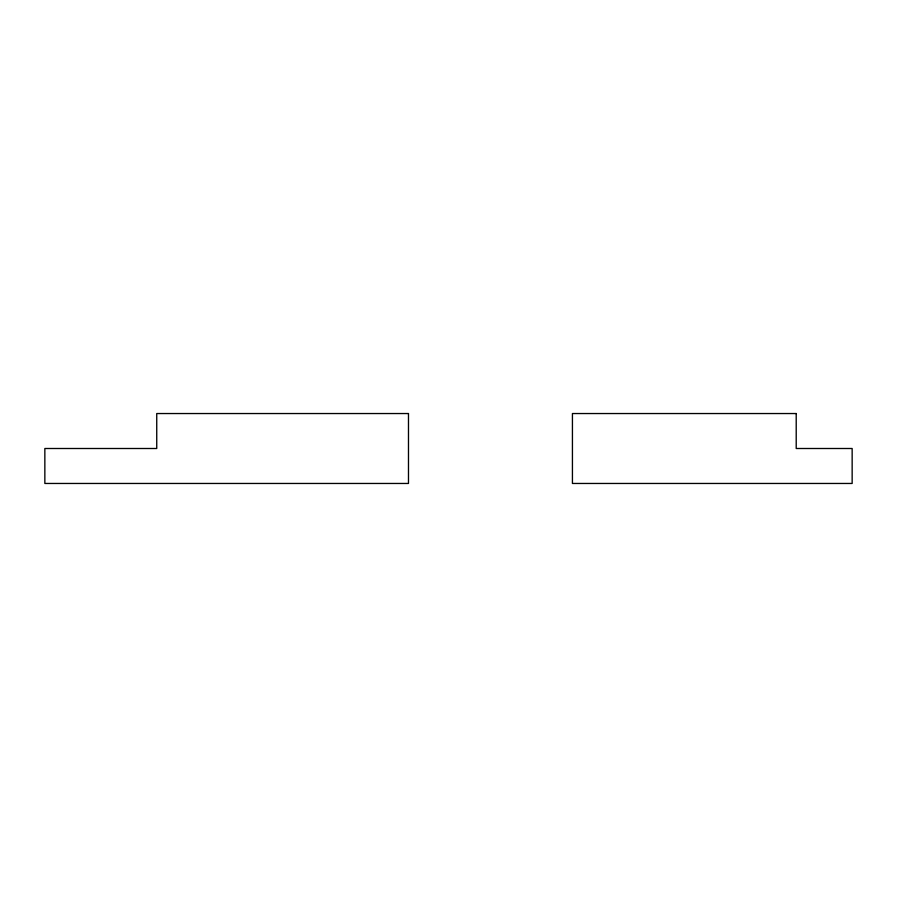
<?xml version="1.0" encoding="UTF-8"?>
<svg xmlns="http://www.w3.org/2000/svg" width="897" height="897" viewBox="0 0 897 897"><rect width="100%" height="100%" fill="white"/><g stroke="black" fill="none" stroke-linecap="round" stroke-linejoin="round"><path stroke-width="1.35" d="M408.483 413.539L156.74 413.539L156.74 448.5L44.85 448.5L44.85 483.461L408.483 483.461L408.483 413.539M796.211 413.539L572.432 413.539L572.432 483.461L852.15 483.461L852.15 448.5L796.211 448.5L796.211 413.539"/></g></svg>
